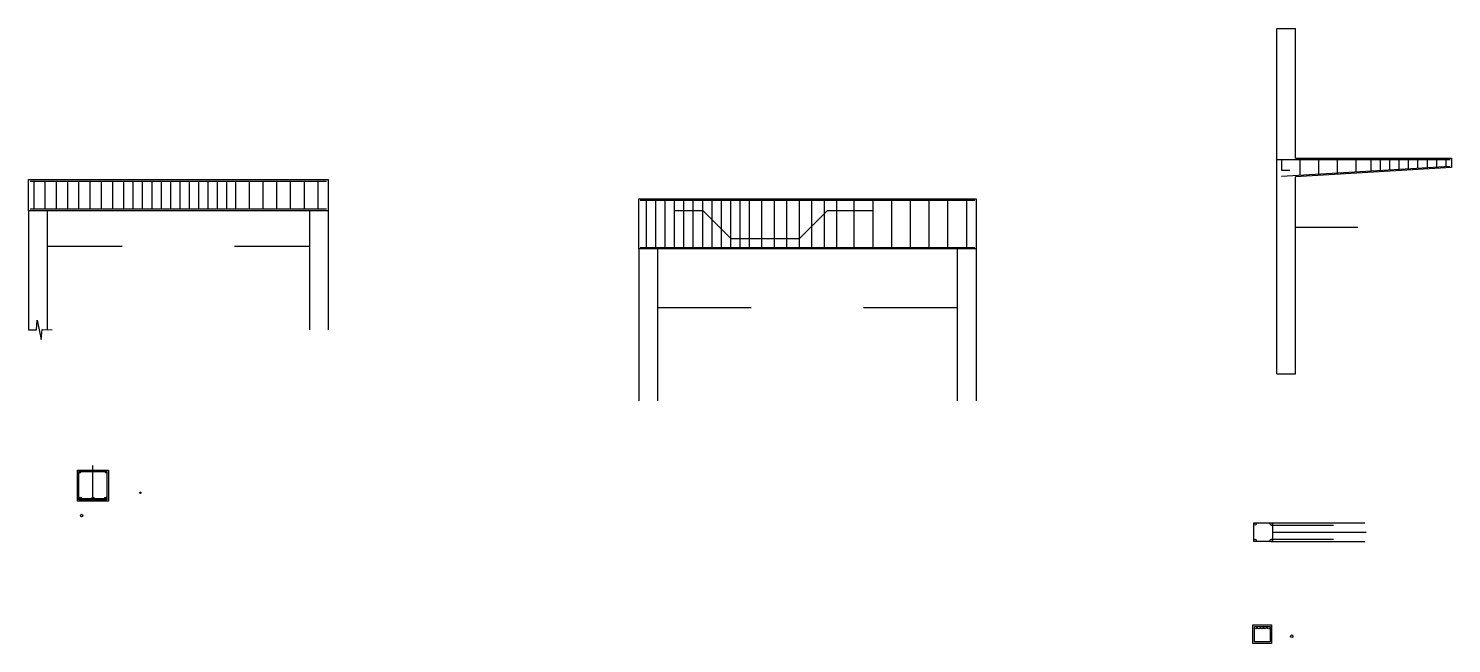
# Model space of a CAD drawing. Header units: metres. Extents: x 1009.4 to 1032.2, y 1045.3 to 1055.1.
import ezdxf

# ---------------------------------------------------------------- set-up
doc = ezdxf.new("R2010")
doc.units = ezdxf.units.M

msp = doc.modelspace()

# ---------------------------------------------------------------- linework, layer by layer
for p, q in [((1029.394, 1049.616), (1029.394, 1055.149)), ((1029.394, 1055.149), (1029.694, 1055.149)), ((1029.694, 1053.07), (1029.694, 1055.149)), ((1029.394, 1053.05), (1032.174, 1053.05)), ((1029.469, 1053.05), (1029.469, 1052.879)), ((1032.174, 1052.939), (1029.469, 1052.777)), ((1029.694, 1053.07), (1032.194, 1053.07)), ((1032.194, 1052.92), (1029.694, 1052.77)), ((1029.767, 1052.795), (1029.767, 1053.05)), ((1030.067, 1052.813), (1030.067, 1053.05)), ((1030.367, 1052.831), (1030.367, 1053.05)), ((1030.667, 1052.849), (1030.667, 1053.05)), ((1030.907, 1052.863), (1030.907, 1053.05)), ((1031.057, 1052.872), (1031.057, 1053.05)), ((1031.207, 1052.881), (1031.207, 1053.05)), ((1031.357, 1052.89), (1031.357, 1053.05)), ((1031.507, 1052.899), (1031.507, 1053.05)), ((1031.657, 1052.908), (1031.657, 1053.05)), ((1031.807, 1052.917), (1031.807, 1053.05)), ((1031.957, 1052.926), (1031.957, 1053.05)), ((1032.107, 1052.935), (1032.107, 1053.05)), ((1032.194, 1053.07), (1032.194, 1052.92)), ((1009.399, 1052.729), (1014.199, 1052.729)), ((1009.399, 1052.229), (1009.399, 1052.729)), ((1009.424, 1052.704), (1014.174, 1052.704)), ((1009.488, 1052.254), (1009.488, 1052.704)), ((1009.668, 1052.254), (1009.668, 1052.704)), ((1009.848, 1052.254), (1009.848, 1052.704)), ((1010.028, 1052.254), (1010.028, 1052.704)), ((1010.208, 1052.254), (1010.208, 1052.704)), ((1010.388, 1052.254), (1010.388, 1052.704)), ((1010.568, 1052.254), (1010.568, 1052.704)), ((1010.748, 1052.254), (1010.748, 1052.704)), ((1010.928, 1052.254), (1010.928, 1052.704)), ((1011.078, 1052.254), (1011.078, 1052.704)), ((1011.228, 1052.254), (1011.228, 1052.704)), ((1011.378, 1052.254), (1011.378, 1052.704)), ((1011.528, 1052.254), (1011.528, 1052.704)), ((1011.678, 1052.254), (1011.678, 1052.704)), ((1011.828, 1052.254), (1011.828, 1052.704)), ((1011.978, 1052.254), (1011.978, 1052.704)), ((1012.128, 1052.254), (1012.128, 1052.704)), ((1012.278, 1052.254), (1012.278, 1052.704)), ((1012.428, 1052.254), (1012.428, 1052.704)), ((1012.578, 1052.254), (1012.578, 1052.704)), ((1012.719, 1052.254), (1012.719, 1052.704)), ((1012.939, 1052.254), (1012.939, 1052.704)), ((1013.159, 1052.254), (1013.159, 1052.704)), ((1013.379, 1052.254), (1013.379, 1052.704)), ((1013.599, 1052.254), (1013.599, 1052.704)), ((1013.819, 1052.254), (1013.819, 1052.704)), ((1014.039, 1052.254), (1014.039, 1052.704)), ((1014.199, 1052.729), (1014.199, 1052.229)), ((1029.469, 1052.879), (1029.605, 1052.879)), ((1029.694, 1049.616), (1029.694, 1052.77)), ((1014.174, 1052.254), (1009.424, 1052.254)), ((1019.197, 1052.397), (1024.557, 1052.397)), ((1019.299, 1051.637), (1019.299, 1052.397)), ((1019.449, 1051.637), (1019.449, 1052.397)), ((1019.599, 1051.637), (1019.599, 1052.397)), ((1019.749, 1051.637), (1019.749, 1052.397)), ((1019.749, 1052.235), (1020.199, 1052.235)), ((1019.899, 1051.637), (1019.899, 1052.397)), ((1020.049, 1051.637), (1020.049, 1052.397)), ((1020.199, 1051.637), (1020.199, 1052.397)), ((1020.199, 1052.235), (1020.649, 1051.785)), ((1020.349, 1051.637), (1020.349, 1052.397)), ((1020.499, 1051.637), (1020.499, 1052.397)), ((1020.649, 1051.637), (1020.649, 1052.397)), ((1020.799, 1051.637), (1020.799, 1052.397)), ((1020.949, 1051.637), (1020.949, 1052.397)), ((1021.149, 1051.637), (1021.149, 1052.397)), ((1021.349, 1051.637), (1021.349, 1052.397)), ((1021.549, 1051.637), (1021.549, 1052.397)), ((1021.749, 1051.637), (1021.749, 1052.397)), ((1021.749, 1051.785), (1022.199, 1052.235)), ((1021.949, 1051.637), (1021.949, 1052.397)), ((1022.149, 1051.637), (1022.149, 1052.397)), ((1022.199, 1052.235), (1022.928, 1052.235)), ((1022.349, 1051.637), (1022.349, 1052.397)), ((1022.628, 1051.637), (1022.628, 1052.397)), ((1022.928, 1051.637), (1022.928, 1052.397)), ((1023.228, 1051.637), (1023.228, 1052.397)), ((1023.528, 1051.637), (1023.528, 1052.397)), ((1023.828, 1051.637), (1023.828, 1052.397)), ((1024.128, 1051.637), (1024.128, 1052.397)), ((1024.428, 1051.637), (1024.428, 1052.397)), ((1009.399, 1052.229), (1009.399, 1050.321)), ((1014.199, 1052.229), (1009.399, 1052.229)), ((1009.699, 1052.229), (1009.699, 1050.321)), ((1013.899, 1052.229), (1013.899, 1050.321)), ((1014.199, 1052.229), (1014.199, 1050.321)), ((1020.649, 1051.785), (1021.749, 1051.785)), ((1029.694, 1051.965), (1030.694, 1051.965)), ((1009.699, 1051.662), (1010.899, 1051.662)), ((1012.699, 1051.662), (1013.899, 1051.662)), ((1019.177, 1051.617), (1019.177, 1049.184)), ((1024.557, 1051.637), (1019.197, 1051.637)), ((1019.477, 1051.617), (1019.477, 1049.184)), ((1024.277, 1051.617), (1024.277, 1049.184)), ((1024.577, 1051.617), (1024.577, 1049.184)), ((1019.477, 1050.681), (1020.977, 1050.681)), ((1022.777, 1050.681), (1024.277, 1050.681)), ((1009.529, 1050.32), (1009.538, 1050.478)), ((1009.538, 1050.478), (1009.603, 1050.167)), ((1009.399, 1050.321), (1009.529, 1050.32)), ((1009.603, 1050.167), (1009.619, 1050.326)), ((1009.619, 1050.326), (1009.777, 1050.32)), ((1029.394, 1049.616), (1029.694, 1049.616)), ((1010.432, 1047.6), (1010.432, 1048.146)), ((1010.207, 1047.62), (1010.657, 1047.62)), ((1029.304, 1047.23), (1030.804, 1047.23)), ((1029.306, 1047.19), (1030.306, 1047.19)), ((1029.326, 1047.08), (1030.826, 1047.08)), ((1029.306, 1046.97), (1030.306, 1046.97)), ((1029.306, 1046.93), (1030.806, 1046.93))]:
    msp.add_line(p, q)
for points in [[(1019.177, 1052.417), (1024.577, 1052.417), (1024.577, 1051.617), (1019.177, 1051.617)], [(1010.182, 1048.075), (1010.682, 1048.075), (1010.682, 1047.575), (1010.182, 1047.575)], [(1010.207, 1048.05), (1010.657, 1048.05), (1010.657, 1047.6), (1010.207, 1047.6)], [(1029.026, 1047.23), (1029.326, 1047.23), (1029.326, 1046.93), (1029.026, 1046.93)], [(1029.012, 1045.596), (1029.312, 1045.596), (1029.312, 1045.296), (1029.012, 1045.296)], [(1029.037, 1045.571), (1029.287, 1045.571), (1029.287, 1045.321), (1029.037, 1045.321)]]:
    msp.add_lwpolyline(points, close=True)
for centre, radius in [((1010.219, 1048.038), 0.012), ((1010.645, 1048.038), 0.012), ((1011.192, 1047.711), 0.012), ((1010.227, 1047.62), 0.02), ((1010.432, 1047.62), 0.02), ((1010.637, 1047.62), 0.02), ((1010.25, 1047.346), 0.02), ((1029.046, 1047.21), 0.02), ((1029.306, 1047.21), 0.02), ((1029.046, 1046.95), 0.02), ((1029.306, 1046.95), 0.02), ((1029.057, 1045.551), 0.02), ((1029.107, 1045.551), 0.02), ((1029.157, 1045.551), 0.02), ((1029.207, 1045.551), 0.02), ((1029.267, 1045.551), 0.02), ((1029.635, 1045.413), 0.02)]:
    msp.add_circle(centre, radius)

doc.saveas('drawing.dxf')
